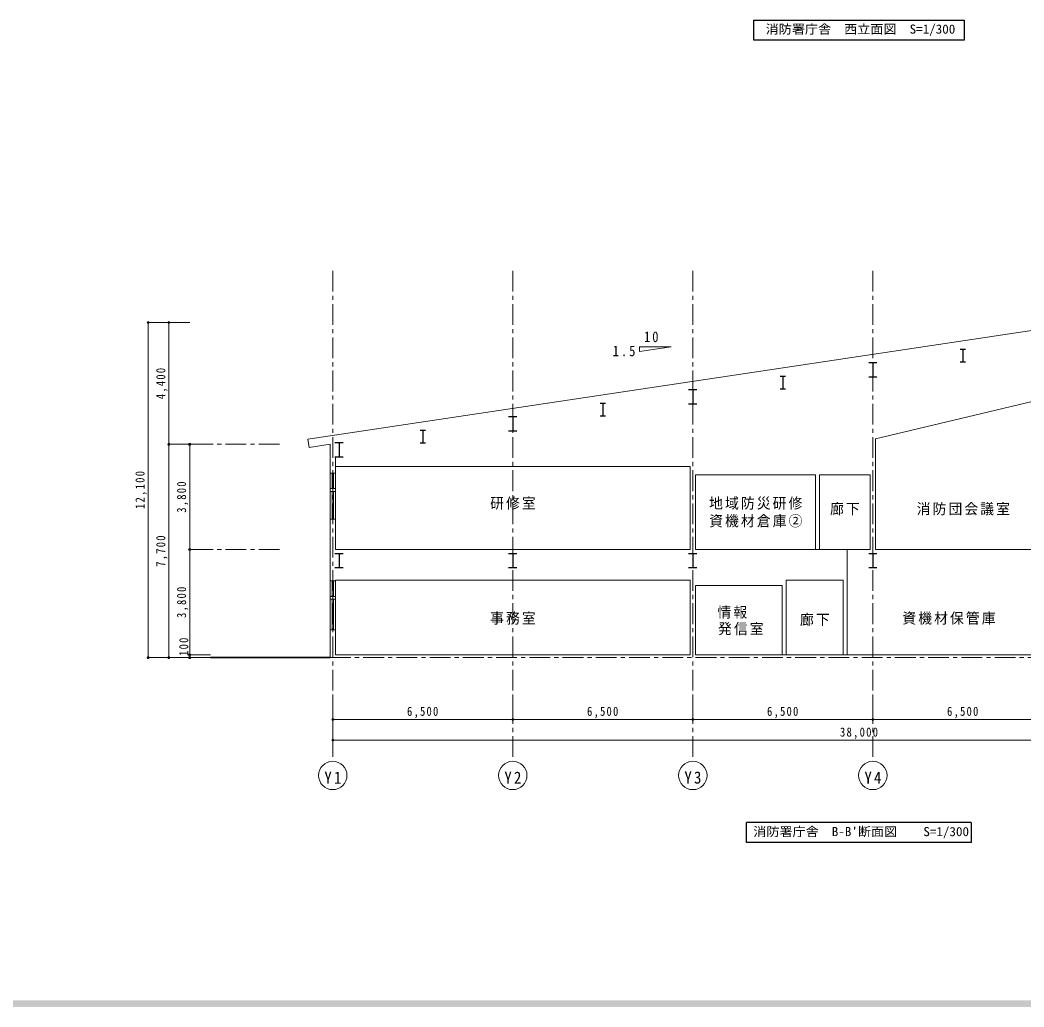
# Model space of a CAD drawing. Units: millimetres at full size. Extents: x -58028 to 60518, y -42813 to 41849.
# Drawn here: x 1245 to 37491, y -41582 to -5954 of the extents above; entities that cross this region are included whole.
import ezdxf
from ezdxf.enums import TextEntityAlignment as Align

# ---------------------------------------------------------------- set-up
doc = ezdxf.new("R2010")
doc.units = ezdxf.units.MM
doc.header["$LTSCALE"] = 150
doc.header["$PDMODE"] = 32
doc.header["$PDSIZE"] = 75
doc.linetypes.add('CHAIN1', pattern=[8, 5, -1, 1, -1])
for name, color, linetype, lineweight in [('1-1_極細線', 4, 'Continuous', 9), ('1-2_細線', 7, 'Continuous', 18), ('1-3_中線', 3, 'Continuous', 25), ('1-4_太線', 2, 'Continuous', 35), ('1-8_ﾊｯﾁﾝｸﾞ', 4, 'Continuous', 9), ('1-A_中芯線', 4, 'CHAIN1', 9), ('1-D_文字', 7, 'Continuous', 18), ('1-E_寸法', 4, 'Continuous', 9)]:
    doc.layers.add(name, color=color, linetype=linetype, lineweight=lineweight)
doc.layers.add('F-D', color=150, linetype='Continuous')
doc.styles.add('ＭＳ ゴシック', font='')
doc.styles.get('ＭＳ ゴシック').set_extended_font_data('MS Gothic')

# ---------------------------------------------------------------- blocks, each defined once
blk = doc.blocks.new('通り芯2')
at = {"layer": '1-D_文字'}
blk.add_circle((0, 0), 769, dxfattribs=at)

msp = doc.modelspace()

# ---------------------------------------------------------------- linework, layer by layer
at = {"layer": '1-1_極細線'}
for p, q in [((12435.5, -22310.7), (12435.5, -23970.7)), ((12510.5, -22310.7), (12510.5, -22870.7)), ((12560.5, -22310.7), (12560.5, -22870.7)), ((12635.5, -22310.7), (12635.5, -23970.7)), ((12510.5, -22970.7), (12510.5, -23970.7)), ((12560.5, -22970.7), (12560.5, -23970.7)), ((12435.5, -26200.7), (12435.5, -27970.7)), ((12510.5, -26200.7), (12510.5, -26760.7)), ((12560.5, -26200.7), (12560.5, -26760.7)), ((12635.5, -26200.7), (12635.5, -27970.7)), ((12510.5, -26860.7), (12510.5, -27970.7)), ((12560.5, -26860.7), (12560.5, -27970.7))]:
    msp.add_line(p, q, dxfattribs=at)
at = {"layer": '1-2_細線'}
for p, q in [((23607.1, -17751.6), (23607.1, -17923)), ((24749.7, -17751.6), (23607.1, -17923)), ((24749.7, -17751.6), (23607.1, -17751.6)), ((38435.5, -19570.7), (32135.5, -21070.7)), ((11680, -21384), (12435.5, -21270.7)), ((12435.5, -22310.7), (12435.5, -21270.7)), ((32135.5, -25070.7), (32135.5, -21070.7)), ((12635.5, -22310.7), (12635.5, -21721.2)), ((12635.5, -22070.7), (25435.5, -22070.7)), ((25435.5, -25070.7), (25435.5, -22070.7)), ((12635.5, -22310.7), (12435.5, -22310.7)), ((25635.5, -25070.7), (25635.5, -22370.7)), ((25635.5, -22370.7), (29960.5, -22370.7)), ((29960.5, -25070.7), (29960.5, -22370.7)), ((12635.5, -23970.7), (12435.5, -23970.7)), ((12435.5, -26200.7), (12435.5, -23970.7)), ((12635.5, -23970.7), (12635.5, -25070.7)), ((12635.5, -25070.7), (25435.5, -25070.7)), ((25635.5, -25070.7), (31935.5, -25070.7)), ((31110.5, -28870.7), (31110.5, -25070.7)), ((32135.5, -25070.7), (38435.5, -25070.7)), ((12435.5, -26200.7), (12635.5, -26200.7)), ((12635.5, -26170.7), (12635.5, -26200.7)), ((12635.5, -26170.7), (25435.5, -26170.7)), ((25435.5, -28870.7), (25435.5, -26170.7)), ((25635.5, -28870.7), (25635.5, -26370.7)), ((28760.5, -26370.7), (25635.5, -26370.7)), ((28760.5, -26370.7), (28760.5, -28870.7)), ((28910.5, -26170.7), (28910.5, -28870.7)), ((28910.5, -26170.7), (30960.5, -26170.7)), ((30960.5, -28870.7), (30960.5, -26170.7)), ((12635.5, -28870.7), (25435.5, -28870.7)), ((25635.5, -28870.7), (38435.5, -28870.7))]:
    msp.add_line(p, q, dxfattribs=at)
for points in [[(11680, -21384), (11635.5, -21087.3), (39135.5, -16962.3), (39135.5, -17265.7)], [(30110.5, -25070.7), (30110.5, -22370.7), (31935.5, -22370.7), (31935.5, -25070.7)], [(12435.5, -28970.7), (12435.5, -27970.7), (12635.5, -27970.7), (12635.5, -28870.7)]]:
    msp.add_lwpolyline(points, dxfattribs=at)
at = {"layer": '1-3_中線'}
for p, q in [((27744.9, -6674.9), (27744.9, -5954.5)), ((27744.9, -5954.5), (35330.7, -5954.5)), ((35330.7, -5954.5), (35330.7, -6674.9)), ((35330.7, -6674.9), (27744.9, -6674.9)), ((35385.5, -17843.2), (35185.5, -17843.2)), ((35285.5, -17843.2), (35285.5, -18293.2)), ((32185.5, -18330.7), (31885.5, -18330.7)), ((32035.5, -18330.7), (32035.5, -18830.7)), ((35185.5, -18293.2), (35385.5, -18293.2)), ((28885.5, -18818.2), (28685.5, -18818.2)), ((28785.5, -18818.2), (28785.5, -19268.2)), ((31885.5, -18830.7), (32185.5, -18830.7)), ((25685.5, -19305.7), (25385.5, -19305.7)), ((25535.5, -19305.7), (25535.5, -19805.7)), ((28685.5, -19268.2), (28885.5, -19268.2)), ((22385.5, -19793.2), (22185.5, -19793.2)), ((22285.5, -19793.2), (22285.5, -20243.2)), ((25385.5, -19805.7), (25685.5, -19805.7)), ((19185.5, -20280.7), (18885.5, -20280.7)), ((19035.5, -20280.7), (19035.5, -20780.7)), ((22185.5, -20243.2), (22385.5, -20243.2)), ((15885.5, -20768.2), (15685.5, -20768.2)), ((15785.5, -20768.2), (15785.5, -21218.2)), ((18885.5, -20780.7), (19185.5, -20780.7)), ((12915.5, -21221.2), (12615.5, -21221.2)), ((12765.5, -21221.2), (12765.5, -21721.2)), ((15685.5, -21218.2), (15885.5, -21218.2)), ((12615.5, -21721.2), (12915.5, -21721.2)), ((12915.5, -25220.7), (12615.5, -25220.7)), ((12765.5, -25220.7), (12765.5, -25720.7)), ((19185.5, -25220.7), (18885.5, -25220.7)), ((19035.5, -25220.7), (19035.5, -25720.7)), ((25685.5, -25220.7), (25385.5, -25220.7)), ((25535.5, -25220.7), (25535.5, -25720.7)), ((32185.5, -25220.7), (31885.5, -25220.7)), ((32035.5, -25220.7), (32035.5, -25720.7)), ((12615.5, -25720.7), (12915.5, -25720.7)), ((18885.5, -25720.7), (19185.5, -25720.7)), ((25385.5, -25720.7), (25685.5, -25720.7)), ((31885.5, -25720.7), (32185.5, -25720.7)), ((35587.9, -34926.6), (27478.5, -34926.6)), ((35587.9, -34926.6), (35587.9, -35647.1))]:
    msp.add_line(p, q, dxfattribs=at)
msp.add_lwpolyline([(35587.9, -35647.1), (27478.5, -35647.1), (27478.5, -34926.6)], dxfattribs=at)
at = {"layer": '1-4_太線'}
msp.add_line((12435.5, -28970.7), (8118.5, -28970.7), dxfattribs=at)
at = {"layer": '1-8_ﾊｯﾁﾝｸﾞ'}
for p, q in [((12635.5, -22870.7), (12435.5, -22870.7)), ((12635.5, -22970.7), (12435.5, -22970.7)), ((12635.5, -26760.7), (12435.5, -26760.7)), ((12635.5, -26860.7), (12435.5, -26860.7))]:
    msp.add_line(p, q, dxfattribs=at)
at = {"layer": '1-A_中芯線'}
for p, q in [((12535.5, -15008.4), (12535.5, -32713.2)), ((19035.5, -15008.4), (19035.5, -32713.2)), ((25535.5, -15008.4), (25535.5, -32713.2)), ((32035.5, -15008.4), (32035.5, -32713.2)), ((10614.4, -21270.7), (8118.5, -21270.7)), ((10614.4, -25070.7), (8118.5, -25070.7)), ((12435.5, -28970.7), (50635.5, -28970.7))]:
    msp.add_line(p, q, dxfattribs=at)
at = {"layer": '1-E_寸法'}
for p, q in [((5868.5, -16870.7), (6618.5, -16870.7)), ((5868.5, -28970.7), (5868.5, -16870.7)), ((6618.5, -16870.7), (7368.5, -16870.7)), ((6618.5, -21270.7), (6618.5, -16870.7)), ((6618.5, -21270.7), (7368.5, -21270.7)), ((6618.5, -28970.7), (6618.5, -21270.7)), ((7368.5, -21270.7), (8118.5, -21270.7)), ((7368.5, -25070.7), (7368.5, -21270.7)), ((7368.5, -25070.7), (8118.5, -25070.7)), ((7368.5, -28870.7), (7368.5, -25070.7)), ((5868.5, -28970.7), (6618.5, -28970.7)), ((6618.5, -28970.7), (7368.5, -28970.7)), ((7368.5, -28870.7), (8118.5, -28870.7)), ((7368.5, -28870.7), (7368.5, -28970.7)), ((7368.5, -28970.7), (8118.5, -28970.7)), ((12535.5, -31203.7), (12535.5, -30453.7)), ((19035.5, -31203.7), (19035.5, -30453.7)), ((25535.5, -31203.7), (25535.5, -30453.7)), ((32035.5, -31203.7), (32035.5, -30453.7)), ((12535.5, -31203.7), (19035.5, -31203.7)), ((12535.5, -31953.7), (12535.5, -31203.7)), ((19035.5, -31203.7), (25535.5, -31203.7)), ((25535.5, -31203.7), (32035.5, -31203.7)), ((32035.5, -31203.7), (38535.5, -31203.7)), ((50535.5, -31953.7), (12535.5, -31953.7))]:
    msp.add_line(p, q, dxfattribs=at)
at = {"layer": '1-E_寸法', "color": 2}
for p in [(5868.5, -16870.7), (6618.5, -16870.7), (6618.5, -21270.7), (7368.5, -21270.7), (7368.5, -25070.7), (5868.5, -28970.7), (6618.5, -28970.7), (7368.5, -28870.7), (7368.5, -28970.7), (12535.5, -31203.7), (19035.5, -31203.7), (25535.5, -31203.7), (32035.5, -31203.7), (12535.5, -31953.7)]:
    msp.add_point(p, dxfattribs=at)
at = {"layer": 'F-D'}
msp.add_solid([(-57345.7, -41582.1), (-57345.7, -41342.1), (58508.1, -41582.1), (58508.1, -41342.1)], dxfattribs=at)

# ---------------------------------------------------------------- block references
at = {"layer": '1-D_文字', "xscale": 0.6666667, "yscale": 0.6666667}
for p in [(12535.5, -33225.8), (19035.5, -33225.8), (25535.5, -33225.8), (32035.5, -33225.8)]:
    msp.add_blockref('通り芯2', p, dxfattribs=at)

# ---------------------------------------------------------------- texts
at = {"layer": '1-D_文字', "style": 'ＭＳ ゴシック', "width": 1.05}
for s, p in [('消防署庁舎\u3000西立面図\u3000S=1/300', (28166.3, -6543.8)), ("消防署庁舎\u3000B-B'断面図\u3000\u3000S=1/300", (27719.6, -35516))]:
    msp.add_text(s, height=329.9, dxfattribs=at).set_placement(p, align=Align.BOTTOM_LEFT)
at = {"layer": '1-D_文字', "char_height": 384.9, "attachment_point": 7, "style": 'ＭＳ ゴシック'}
for s, insert in [('\\T1.33;\\W0.85;10', (23777.3, -17586.3)), ('\\T1.34;\\W0.85;1.5', (22642.6, -18096.3)), ('\\T1.15;\\W0.95;研修室', (18218, -23633.2)), ('\\T1.15;\\W0.95;地域防災研修', (26125.5, -23633.2)), ('\\T1.15;\\W0.95;廊下', (30490.5, -23833.2)), ('\\T1.15;\\W0.95;消防団会議室', (33620.4, -23835.9)), ('\\T1.15;\\W0.95;資機材倉庫②', (26125.5, -24274.7)), ('\\T1.15;\\W0.95;情報', (26425.3, -27568.4)), ('\\T1.15;\\W0.95;事務室', (18218, -27783.2)), ('\\T1.15;\\W0.95;廊下', (29403, -27833.2)), ('\\T1.15;\\W0.95;資機材保管庫', (33100.5, -27783.2)), ('\\T1.15;\\W0.95;発信室', (26444.6, -28165.5))]:
    msp.add_mtext(s, dxfattribs=dict(at, insert=insert))
at = {"layer": '1-D_文字', "color": 3, "char_height": 439.9, "attachment_point": 7, "style": 'ＭＳ ゴシック'}
for s, insert in [('\\T1.28;\\W0.9;Y1', (12231.7, -33525.8)), ('\\T1.28;\\W0.9;Y2', (18731.7, -33525.8)), ('\\T1.28;\\W0.9;Y3', (25231.7, -33525.8)), ('\\T1.28;\\W0.9;Y4', (31731.7, -33525.8))]:
    msp.add_mtext(s, dxfattribs=dict(at, insert=insert))
at = {"layer": '1-E_寸法', "color": 7, "char_height": 329.9, "attachment_point": 7, "rotation": 90, "style": 'ＭＳ ゴシック'}
for s, insert in [('\\T1.23;\\W0.85;4,400', (6573.5, -19640.7)), ('\\T1.24;\\W0.85;12,100', (5823.5, -23606.9)), ('\\T1.23;\\W0.85;3,800', (7323.5, -23740.7)), ('\\T1.23;\\W0.85;7,700', (6573.5, -25690.7)), ('\\T1.23;\\W0.85;3,800', (7323.5, -27540.7)), ('\\T1.23;\\W0.85;100', (7323.5, -28909.6))]:
    msp.add_mtext(s, dxfattribs=dict(at, insert=insert))
at = {"layer": '1-E_寸法', "color": 7, "char_height": 329.9, "attachment_point": 7, "style": 'ＭＳ ゴシック'}
for s, insert in [('\\T1.23;\\W0.85;6,500', (15215.5, -31158.7)), ('\\T1.23;\\W0.85;6,500', (21715.5, -31158.7)), ('\\T1.23;\\W0.85;6,500', (28215.5, -31158.7)), ('\\T1.23;\\W0.85;6,500', (34715.5, -31158.7)), ('\\T1.24;\\W0.85;38,000', (30849.2, -31908.7))]:
    msp.add_mtext(s, dxfattribs=dict(at, insert=insert))

doc.saveas('drawing.dxf')
